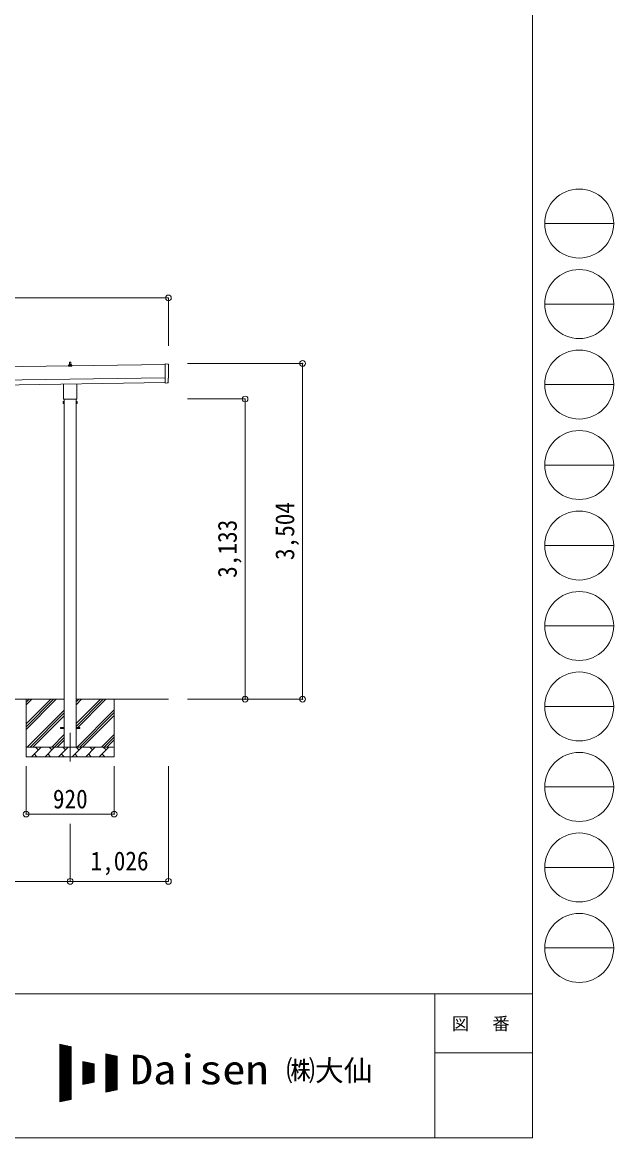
# Model space of a CAD drawing. Units: millimetres at full size, sheet at 1:60. Extents: x -16864 to 16864, y -11640 to 11640.
# Drawn here: x 10692 to 16864, y -11640 to 0 of the extents above; entities that cross this region are included whole.
import ezdxf
from ezdxf.enums import TextEntityAlignment as Align

# ---------------------------------------------------------------- set-up
doc = ezdxf.new("R2010")
doc.units = ezdxf.units.MM
doc.header["$LTSCALE"] = 60
doc.header["$PDMODE"] = 32
doc.header["$PDSIZE"] = 60
doc.linetypes.add('CHAIN1', pattern=[8, 5, -1, 1, -1])
for name, color, linetype, lineweight in [('0-1_Defpoints', 7, 'CHAIN1', 9), ('0-2_TEXT1', 4, 'Continuous', 9), ('0-3_SHAPE', 7, 'Continuous', 9), ('0-8_TABLE1', 6, 'Continuous', 9), ('F-0', 7, 'Continuous', 9)]:
    doc.layers.add(name, color=color, linetype=linetype, lineweight=lineweight)
doc.styles.add('ＭＳ ゴシック', font='')
doc.styles.get('ＭＳ ゴシック').set_extended_font_data('MS Gothic')

msp = doc.modelspace()

# ---------------------------------------------------------------- linework, layer by layer
at = {"layer": '0-1_Defpoints'}
msp.add_line((11190.83, -7413.9), (11190.83, -7762.9), dxfattribs=at)
at = {"layer": '0-2_TEXT1'}
for p, q in [((12181.52, -3570.48), (6575.9, -3650.56)), ((11172.89, -3587.28), (11172.89, -3579.57)), ((11209.39, -3587.28), (11172.89, -3587.28)), ((11173.27, -3578.78), (11209.01, -3578.78)), ((11173.65, -3578.6), (11180.38, -3576.97)), ((11180.76, -3576.78), (11201.52, -3576.78)), ((11181.14, -3576), (11181.14, -3571.78)), ((11182.14, -3571.78), (11200.14, -3571.78)), ((11185.14, -3571.78), (11185.87, -3548.26)), ((11186.87, -3547.28), (11195.41, -3547.28)), ((11196.41, -3548.26), (11197.14, -3571.78)), ((11201.14, -3576), (11201.14, -3571.78)), ((11208.63, -3578.6), (11201.9, -3576.97)), ((11209.39, -3587.28), (11209.39, -3579.57)), ((12181.44, -3565.4), (12184.28, -3764.23)), ((12213.12, -3566.6), (12181.44, -3565.4)), ((6577.9, -3790.55), (12183.52, -3710.47)), ((6578.61, -3840.54), (12184.23, -3760.46)), ((11122.53, -3921.27), (11122.53, -3775.63)), ((11259.13, -3773.68), (11259.13, -3921.27)), ((12202.49, -3763.07), (12184.28, -3764.23)), ((12203.17, -3763.69), (12202.49, -3763.07)), ((12203.91, -3763.95), (12210.83, -3763.49)), ((11120.83, -3930.04), (11120.83, -3924.54)), ((11258.77, -3933.54), (11122.9, -3933.54)), ((11128.33, -3933.54), (11128.33, -7563.9)), ((11253.33, -7563.9), (11253.33, -3933.54)), ((11260.83, -3924.54), (11260.83, -3930.04)), ((11116.83, -3959.54), (11117.59, -3958.23)), ((11116.83, -3959.54), (11116.83, -3976.54)), ((11116.83, -3976.54), (11117.59, -3977.86)), ((11123.83, -3963.14), (11117.59, -3963.14)), ((11123.83, -3972.95), (11117.59, -3972.95)), ((11123.83, -3977.86), (11117.59, -3977.86)), ((11126.33, -3977.24), (11123.83, -3977.24)), ((11255.33, -3977.24), (11257.83, -3977.24)), ((11257.83, -3963.14), (11264.07, -3963.14)), ((11257.83, -3972.95), (11264.07, -3972.95)), ((11257.83, -3977.86), (11264.07, -3977.86)), ((11264.83, -3959.54), (11264.07, -3958.23)), ((11264.83, -3976.54), (11264.07, -3977.86)), ((11264.83, -3959.54), (11264.83, -3976.54)), ((11090.83, -7359.4), (11128.33, -7359.4)), ((11090.83, -7368.4), (11090.83, -7359.4)), ((11090.83, -7359.4), (11128.33, -7359.4)), ((11090.83, -7368.4), (11090.83, -7359.4)), ((11090.83, -7368.4), (11128.33, -7368.4)), ((11090.83, -7368.4), (11128.33, -7368.4)), ((11253.33, -7359.4), (11290.83, -7359.4)), ((11253.33, -7359.4), (11290.83, -7359.4)), ((11253.33, -7368.4), (11290.83, -7368.4)), ((11253.33, -7368.4), (11290.83, -7368.4)), ((11290.83, -7368.4), (11290.83, -7359.4)), ((11290.83, -7368.4), (11290.83, -7359.4))]:
    msp.add_line(p, q, dxfattribs=at)
for points in [[(12213.62, -3760.46), (12212.95, -3713.43), (12213.55, -3713.43)], [(11123.83, -3977.86), (11123.83, -3958.23), (11117.59, -3958.23)], [(11123.83, -3977.24), (11123.83, -3958.84), (11126.33, -3958.84)], [(11257.83, -3977.24), (11257.83, -3958.84), (11255.33, -3958.84)], [(11257.83, -3977.86), (11257.83, -3958.23), (11264.07, -3958.23)]]:
    msp.add_lwpolyline(points, dxfattribs=at)
for points in [[(11126.33, -3978.54), (11126.33, -3957.54), (11128.33, -3957.54), (11128.33, -3978.54)], [(11255.33, -3978.54), (11255.33, -3957.54), (11253.33, -3957.54), (11253.33, -3978.54)]]:
    msp.add_lwpolyline(points, close=True, dxfattribs=at)
for centre, radius, start, end in [((11173.89, -3579.57), 1, 103.62699, 180), ((11180.14, -3576), 1, 283.62699, 0), ((11185.23, -3572.42), 4.13, 90, 171.17633), ((11182.14, -3572.78), 1, 90, 180), ((11186.87, -3548.28), 1, 90, 178.60509), ((11194.47, -3571.78), 4.83, 133.60282, 180), ((11187.81, -3571.78), 4.83, 0, 46.39718), ((11195.41, -3548.28), 1, 1.39491, 90), ((11197.05, -3572.42), 4.13, 8.82367, 90), ((11200.14, -3572.78), 1, 0, 90), ((11202.14, -3576), 1, 180, 256.37301), ((11208.39, -3579.57), 1, 0, 76.37301), ((12203.85, -3762.95), 1, 227.3164, 273.81435), ((11124.83, -3924.54), 4, 125.09963, 180), ((11124.83, -3930.04), 4, 180, 194.47751), ((11124.83, -3930.04), 4, 194.47751, 241.04498), ((11256.83, -3930.04), 4, 298.95502, 345.52249), ((11256.83, -3924.54), 4, 0, 54.90037), ((11256.83, -3930.04), 4, 345.52249, 0), ((11133.07, -3968.04), 16.24, 162.41205, 197.58795), ((11121.18, -3960.68), 4.34, 145.61575, 214.38425), ((11121.18, -3975.4), 4.34, 145.61575, 214.38425), ((11248.59, -3968.04), 16.24, 342.41205, 17.58795), ((11260.49, -3960.68), 4.34, 325.61575, 34.38425), ((11260.49, -3975.4), 4.34, 325.61575, 34.38425)]:
    msp.add_arc(centre, radius, start, end, dxfattribs=at)
for centre, major_axis, ratio, start_param, end_param in [((12212.92, -3569.59), (3, -0.04), 0.99863, 6.26838895, 7.80162176), ((16979.3, -3571.94), (-4762.89, -68.04), 0.99863, 6.26840604, 6.29770427), ((12213.49, -3709.03), (4.41, -0.06), 0.99863, 4.71238898, 6.29767781), ((12210.62, -3760.49), (2.21, -2.04), 0.9974, 5.52523108, 7.04113953)]:
    msp.add_ellipse(centre, major_axis=major_axis, ratio=ratio, start_param=start_param, end_param=end_param, dxfattribs=at)
at = {"layer": '0-3_SHAPE'}
for p, q in [((11128.33, -7063.9), (8153.33, -7063.9)), ((10730.83, -7063.9), (10730.83, -7663.9)), ((10730.83, -7096.11), (10763.04, -7063.9)), ((10730.83, -7322.38), (10989.32, -7063.9)), ((10730.83, -7350.67), (11017.6, -7063.9)), ((10730.83, -7378.95), (11045.88, -7063.9)), ((10730.83, -7124.39), (10791.33, -7063.9)), ((10730.83, -7067.82), (10734.76, -7063.9)), ((12216.83, -7063.9), (11253.33, -7063.9)), ((11253.33, -7092.72), (11282.16, -7063.9)), ((11253.33, -7121.01), (11310.44, -7063.9)), ((11253.33, -7375.57), (11565, -7063.9)), ((11253.33, -7319), (11508.43, -7063.9)), ((11253.33, -7347.28), (11536.72, -7063.9)), ((11650.83, -7063.9), (11650.83, -7663.9)), ((10745.83, -7561.94), (11128.33, -7179.44)), ((10772.16, -7563.9), (11128.33, -7207.72)), ((11262.99, -7563.9), (11650.83, -7176.06)), ((11291.27, -7563.9), (11650.83, -7204.34)), ((10800.44, -7563.9), (11128.33, -7236.01)), ((11319.56, -7563.9), (11650.83, -7232.63)), ((10998.43, -7563.9), (11128.33, -7434)), ((11517.55, -7563.9), (11650.83, -7430.62)), ((10730.83, -7563.9), (11650.83, -7563.9)), ((10787.28, -7663.9), (10887.28, -7563.9)), ((10858.73, -7592.45), (10830.17, -7563.9)), ((10928.7, -7663.9), (11028.7, -7563.9)), ((11000.15, -7592.45), (10971.59, -7563.9)), ((11026.72, -7563.9), (11128.33, -7462.28)), ((11055, -7563.9), (11128.33, -7490.57)), ((11070.12, -7663.9), (11170.12, -7563.9)), ((11141.57, -7592.45), (11113.02, -7563.9)), ((11211.54, -7663.9), (11311.54, -7563.9)), ((11282.99, -7592.45), (11254.44, -7563.9)), ((11352.97, -7663.9), (11452.97, -7563.9)), ((11424.41, -7592.45), (11395.86, -7563.9)), ((11494.39, -7663.9), (11594.39, -7563.9)), ((11565.83, -7592.45), (11537.28, -7563.9)), ((11545.83, -7563.9), (11650.83, -7458.9)), ((11574.12, -7563.9), (11650.83, -7487.18)), ((11650.83, -7663.9), (10730.83, -7663.9)), ((10815.83, -7635.35), (10844.39, -7663.9)), ((10957.25, -7635.35), (10985.81, -7663.9)), ((11098.68, -7635.35), (11127.23, -7663.9)), ((11240.1, -7635.35), (11268.65, -7663.9)), ((11381.52, -7635.35), (11410.07, -7663.9)), ((11522.94, -7635.35), (11551.49, -7663.9))]:
    msp.add_line(p, q, dxfattribs=at)
at = {"layer": '0-8_TABLE1'}
for p, q in [((12216.83, -2876.26), (867.83, -2876.26)), ((12216.83, -2876.26), (12216.83, -3376.26)), ((13616.83, -3559.79), (12416.83, -3559.79)), ((13616.83, -7063.9), (13616.83, -3559.79)), ((13016.83, -3931.04), (12416.83, -3931.04)), ((13016.83, -3931.04), (13016.83, -7063.9)), ((13616.83, -7063.9), (12416.83, -7063.9)), ((10730.83, -8262.9), (10730.83, -7762.9)), ((11650.83, -8262.9), (11650.83, -7762.9)), ((12216.53, -8964.9), (12216.53, -7762.9)), ((10730.83, -8262.9), (11650.83, -8262.9)), ((11190.83, -8964.9), (11190.83, -8364.9)), ((11190.83, -8964.9), (8090.83, -8964.9)), ((12216.53, -8964.9), (11190.83, -8964.9))]:
    msp.add_line(p, q, dxfattribs=at)
for p in [(12216.83, -2876.26), (13616.83, -3559.79), (13016.83, -3931.04), (13016.83, -7063.9), (13616.83, -7063.9), (10730.83, -8262.9), (11650.83, -8262.9), (11190.83, -8964.9), (12216.53, -8964.9)]:
    msp.add_point(p, dxfattribs=at)
at = {"layer": 'F-0', "color": 5, "lineweight": 5}
for p, q in [((16015.88, 11640), (16015.88, -11640)), ((-16864.12, -10140), (16015.88, -10140)), ((14995.88, -10140), (14995.88, -11640)), ((14995.88, -10755), (16015.88, -10755)), ((-16864.12, -11640), (16015.88, -11640))]:
    msp.add_line(p, q, dxfattribs=at)
at = {"layer": 'F-0', "color": 4}
for p, q in [((16144.11, -2100), (16864.12, -2100)), ((16144.11, -2940), (16864.12, -2940)), ((16144.11, -3780), (16864.12, -3780)), ((16144.11, -4620), (16864.12, -4620)), ((16144.11, -5460), (16864.12, -5460)), ((16144.11, -6300), (16864.12, -6300)), ((16144.11, -7140), (16864.12, -7140)), ((16144.11, -7980), (16864.12, -7980)), ((16144.11, -8820), (16864.12, -8820)), ((16144.11, -9660), (16864.12, -9660))]:
    msp.add_line(p, q, dxfattribs=at)
at = {"layer": 'F-0'}
for p, q in [((11082.29, -10665.2), (11202.29, -10690.2)), ((11082.29, -10665.2), (11082.29, -11265.2)), ((11082.29, -10670.85), (11109.39, -10670.85)), ((11082.29, -10676.85), (11138.19, -10676.85)), ((11082.29, -10682.85), (11166.99, -10682.85)), ((11082.29, -10688.85), (11195.79, -10688.85)), ((11082.29, -10694.85), (11202.29, -10694.85)), ((11082.29, -10700.85), (11202.29, -10700.85)), ((11082.29, -10706.85), (11202.29, -10706.85)), ((11085.85, -11264.46), (11085.85, -10665.94)), ((11091.85, -11263.21), (11091.85, -10667.19)), ((11097.85, -11261.96), (11097.85, -10668.44)), ((11103.85, -11260.71), (11103.85, -10669.69)), ((11109.85, -11259.46), (11109.85, -10670.94)), ((11115.85, -11258.21), (11115.85, -10672.19)), ((11121.85, -11256.96), (11121.85, -10673.44)), ((11127.85, -11255.71), (11127.85, -10674.69)), ((11133.85, -11254.46), (11133.85, -10675.94)), ((11139.85, -11253.21), (11139.85, -10677.19)), ((11145.85, -11251.96), (11145.85, -10678.44)), ((11151.85, -11250.71), (11151.85, -10679.69)), ((11157.85, -11249.46), (11157.85, -10680.94)), ((11163.85, -11248.21), (11163.85, -10682.19)), ((11169.85, -11246.96), (11169.85, -10683.44)), ((11175.85, -11245.71), (11175.85, -10684.69)), ((11181.85, -11244.46), (11181.85, -10685.94)), ((11187.85, -11243.21), (11187.85, -10687.19)), ((11193.85, -11241.96), (11193.85, -10688.44)), ((11199.85, -11240.71), (11199.85, -10689.69)), ((11202.29, -10690.2), (11202.29, -11240.2)), ((11082.29, -10712.85), (11202.29, -10712.85)), ((11082.29, -10718.85), (11202.29, -10718.85)), ((11082.29, -10724.85), (11202.29, -10724.85)), ((11082.29, -10730.85), (11202.29, -10730.85)), ((11082.29, -10736.85), (11202.29, -10736.85)), ((11082.29, -10742.85), (11202.29, -10742.85)), ((11082.29, -10748.85), (11202.29, -10748.85)), ((11082.29, -10754.85), (11202.29, -10754.85)), ((11082.29, -10760.85), (11202.29, -10760.85)), ((11082.29, -10766.85), (11202.29, -10766.85)), ((11082.29, -10772.85), (11202.29, -10772.85)), ((11082.29, -10778.85), (11202.29, -10778.85)), ((11082.29, -10784.85), (11202.29, -10784.85)), ((11082.29, -10790.85), (11202.29, -10790.85)), ((11082.29, -10796.85), (11202.29, -10796.85)), ((11082.29, -10802.85), (11202.29, -10802.85)), ((11082.29, -10808.85), (11202.29, -10808.85)), ((11082.29, -10814.85), (11202.29, -10814.85)), ((11082.29, -10820.85), (11202.29, -10820.85)), ((11562.29, -10765.2), (11682.29, -10790.2)), ((11562.29, -10765.2), (11562.29, -11165.2)), ((11562.29, -10766.85), (11570.19, -10766.85)), ((11562.29, -10772.85), (11598.99, -10772.85)), ((11562.29, -10778.85), (11627.79, -10778.85)), ((11562.29, -10784.85), (11656.59, -10784.85)), ((11562.29, -10790.85), (11682.29, -10790.85)), ((11562.29, -10796.85), (11682.29, -10796.85)), ((11562.29, -10802.85), (11682.29, -10802.85)), ((11562.29, -10808.85), (11682.29, -10808.85)), ((11562.29, -10814.85), (11682.29, -10814.85)), ((11562.29, -10820.85), (11682.29, -10820.85)), ((11565.85, -11164.46), (11565.85, -10765.94)), ((11571.85, -11163.21), (11571.85, -10767.19)), ((11577.85, -11161.96), (11577.85, -10768.44)), ((11583.85, -11160.71), (11583.85, -10769.69)), ((11589.85, -11159.46), (11589.85, -10770.94)), ((11595.85, -11158.21), (11595.85, -10772.19)), ((11601.85, -11156.96), (11601.85, -10773.44)), ((11607.85, -11155.71), (11607.85, -10774.69)), ((11613.85, -11154.46), (11613.85, -10775.94)), ((11619.85, -11153.21), (11619.85, -10777.19)), ((11625.85, -11151.96), (11625.85, -10778.44)), ((11631.85, -11150.71), (11631.85, -10779.69)), ((11637.85, -11149.46), (11637.85, -10780.94)), ((11643.85, -11148.21), (11643.85, -10782.19)), ((11649.85, -11146.96), (11649.85, -10783.44)), ((11655.85, -11145.71), (11655.85, -10784.69)), ((11661.85, -11144.46), (11661.85, -10785.94)), ((11667.85, -11143.21), (11667.85, -10787.19)), ((11673.85, -11141.96), (11673.85, -10788.44)), ((11679.85, -11140.71), (11679.85, -10789.69)), ((11682.29, -10790.2), (11682.29, -11140.2)), ((11082.29, -10826.85), (11202.29, -10826.85)), ((11082.29, -10832.85), (11202.29, -10832.85)), ((11082.29, -10838.85), (11202.29, -10838.85)), ((11082.29, -10844.85), (11202.29, -10844.85)), ((11082.29, -10850.85), (11202.29, -10850.85)), ((11082.29, -10856.85), (11202.29, -10856.85)), ((11082.29, -10862.85), (11202.29, -10862.85)), ((11082.29, -10868.85), (11202.29, -10868.85)), ((11082.29, -10874.85), (11202.29, -10874.85)), ((11082.29, -10880.85), (11202.29, -10880.85)), ((11082.29, -10886.85), (11202.29, -10886.85)), ((11082.29, -10892.85), (11202.29, -10892.85)), ((11082.29, -10898.85), (11202.29, -10898.85)), ((11082.29, -10904.85), (11202.29, -10904.85)), ((11082.29, -10910.85), (11202.29, -10910.85)), ((11082.29, -10916.85), (11202.29, -10916.85)), ((11082.29, -10922.85), (11202.29, -10922.85)), ((11082.29, -10928.85), (11202.29, -10928.85)), ((11082.29, -10934.85), (11202.29, -10934.85)), ((11082.29, -10940.85), (11202.29, -10940.85)), ((11322.29, -10845.2), (11442.29, -10870.2)), ((11322.29, -10845.2), (11322.29, -11085.2)), ((11322.29, -10850.85), (11349.39, -10850.85)), ((11322.29, -10856.85), (11378.19, -10856.85)), ((11322.29, -10862.85), (11406.99, -10862.85)), ((11322.29, -10868.85), (11435.79, -10868.85)), ((11322.29, -10874.85), (11442.29, -10874.85)), ((11322.29, -10880.85), (11442.29, -10880.85)), ((11322.29, -10886.85), (11442.29, -10886.85)), ((11322.29, -10892.85), (11442.29, -10892.85)), ((11322.29, -10898.85), (11442.29, -10898.85)), ((11322.29, -10904.85), (11442.29, -10904.85)), ((11322.29, -10910.85), (11442.29, -10910.85)), ((11322.29, -10916.85), (11442.29, -10916.85)), ((11322.29, -10922.85), (11442.29, -10922.85)), ((11322.29, -10928.85), (11442.29, -10928.85)), ((11322.29, -10934.85), (11442.29, -10934.85)), ((11322.29, -10940.85), (11442.29, -10940.85)), ((11325.85, -11084.46), (11325.85, -10845.94)), ((11331.85, -11083.21), (11331.85, -10847.19)), ((11337.85, -11081.96), (11337.85, -10848.44)), ((11343.85, -11080.71), (11343.85, -10849.69)), ((11349.85, -11079.46), (11349.85, -10850.94)), ((11355.85, -11078.21), (11355.85, -10852.19)), ((11361.85, -11076.96), (11361.85, -10853.44)), ((11367.85, -11075.71), (11367.85, -10854.69)), ((11373.85, -11074.46), (11373.85, -10855.94)), ((11379.85, -11073.21), (11379.85, -10857.19)), ((11385.85, -11071.96), (11385.85, -10858.44)), ((11391.85, -11070.71), (11391.85, -10859.69)), ((11397.85, -11069.46), (11397.85, -10860.94)), ((11403.85, -11068.21), (11403.85, -10862.19)), ((11409.85, -11066.96), (11409.85, -10863.44)), ((11415.85, -11065.71), (11415.85, -10864.69)), ((11421.85, -11064.46), (11421.85, -10865.94)), ((11427.85, -11063.21), (11427.85, -10867.19)), ((11433.85, -11061.96), (11433.85, -10868.44)), ((11439.85, -11060.71), (11439.85, -10869.69)), ((11442.29, -10870.2), (11442.29, -11060.2)), ((11562.29, -10826.85), (11682.29, -10826.85)), ((11562.29, -10832.85), (11682.29, -10832.85)), ((11562.29, -10838.85), (11682.29, -10838.85)), ((11562.29, -10844.85), (11682.29, -10844.85)), ((11562.29, -10850.85), (11682.29, -10850.85)), ((11562.29, -10856.85), (11682.29, -10856.85)), ((11562.29, -10862.85), (11682.29, -10862.85)), ((11562.29, -10868.85), (11682.29, -10868.85)), ((11562.29, -10874.85), (11682.29, -10874.85)), ((11562.29, -10880.85), (11682.29, -10880.85)), ((11562.29, -10886.85), (11682.29, -10886.85)), ((11562.29, -10892.85), (11682.29, -10892.85)), ((11562.29, -10898.85), (11682.29, -10898.85)), ((11562.29, -10904.85), (11682.29, -10904.85)), ((11562.29, -10910.85), (11682.29, -10910.85)), ((11562.29, -10916.85), (11682.29, -10916.85)), ((11562.29, -10922.85), (11682.29, -10922.85)), ((11562.29, -10928.85), (11682.29, -10928.85)), ((11562.29, -10934.85), (11682.29, -10934.85)), ((11562.29, -10940.85), (11682.29, -10940.85)), ((11082.29, -10946.85), (11202.29, -10946.85)), ((11082.29, -10952.85), (11202.29, -10952.85)), ((11082.29, -10958.85), (11202.29, -10958.85)), ((11082.29, -10964.85), (11202.29, -10964.85)), ((11082.29, -10970.85), (11202.29, -10970.85)), ((11082.29, -10976.85), (11202.29, -10976.85)), ((11082.29, -10982.85), (11202.29, -10982.85)), ((11082.29, -10988.85), (11202.29, -10988.85)), ((11082.29, -10994.85), (11202.29, -10994.85)), ((11082.29, -11000.85), (11202.29, -11000.85)), ((11082.29, -11006.85), (11202.29, -11006.85)), ((11082.29, -11012.85), (11202.29, -11012.85)), ((11082.29, -11018.85), (11202.29, -11018.85)), ((11082.29, -11024.85), (11202.29, -11024.85)), ((11082.29, -11030.85), (11202.29, -11030.85)), ((11082.29, -11036.85), (11202.29, -11036.85)), ((11082.29, -11042.85), (11202.29, -11042.85)), ((11082.29, -11048.85), (11202.29, -11048.85)), ((11082.29, -11054.85), (11202.29, -11054.85)), ((11322.29, -10946.85), (11442.29, -10946.85)), ((11322.29, -10952.85), (11442.29, -10952.85)), ((11322.29, -10958.85), (11442.29, -10958.85)), ((11322.29, -10964.85), (11442.29, -10964.85)), ((11322.29, -10970.85), (11442.29, -10970.85)), ((11322.29, -10976.85), (11442.29, -10976.85)), ((11322.29, -10982.85), (11442.29, -10982.85)), ((11322.29, -10988.85), (11442.29, -10988.85)), ((11322.29, -10994.85), (11442.29, -10994.85)), ((11322.29, -11000.85), (11442.29, -11000.85)), ((11322.29, -11006.85), (11442.29, -11006.85)), ((11322.29, -11012.85), (11442.29, -11012.85)), ((11322.29, -11018.85), (11442.29, -11018.85)), ((11322.29, -11024.85), (11442.29, -11024.85)), ((11322.29, -11030.85), (11442.29, -11030.85)), ((11322.29, -11036.85), (11442.29, -11036.85)), ((11322.29, -11042.85), (11442.29, -11042.85)), ((11322.29, -11048.85), (11442.29, -11048.85)), ((11322.29, -11054.85), (11442.29, -11054.85)), ((11562.29, -10946.85), (11682.29, -10946.85)), ((11562.29, -10952.85), (11682.29, -10952.85)), ((11562.29, -10958.85), (11682.29, -10958.85)), ((11562.29, -10964.85), (11682.29, -10964.85)), ((11562.29, -10970.85), (11682.29, -10970.85)), ((11562.29, -10976.85), (11682.29, -10976.85)), ((11562.29, -10982.85), (11682.29, -10982.85)), ((11562.29, -10988.85), (11682.29, -10988.85)), ((11562.29, -10994.85), (11682.29, -10994.85)), ((11562.29, -11000.85), (11682.29, -11000.85)), ((11562.29, -11006.85), (11682.29, -11006.85)), ((11562.29, -11012.85), (11682.29, -11012.85)), ((11562.29, -11018.85), (11682.29, -11018.85)), ((11562.29, -11024.85), (11682.29, -11024.85)), ((11562.29, -11030.85), (11682.29, -11030.85)), ((11562.29, -11036.85), (11682.29, -11036.85)), ((11562.29, -11042.85), (11682.29, -11042.85)), ((11562.29, -11048.85), (11682.29, -11048.85)), ((11562.29, -11054.85), (11682.29, -11054.85)), ((11082.29, -11060.85), (11202.29, -11060.85)), ((11082.29, -11066.85), (11202.29, -11066.85)), ((11082.29, -11072.85), (11202.29, -11072.85)), ((11082.29, -11078.85), (11202.29, -11078.85)), ((11082.29, -11084.85), (11202.29, -11084.85)), ((11082.29, -11090.85), (11202.29, -11090.85)), ((11082.29, -11096.85), (11202.29, -11096.85)), ((11082.29, -11102.85), (11202.29, -11102.85)), ((11082.29, -11108.85), (11202.29, -11108.85)), ((11082.29, -11114.85), (11202.29, -11114.85)), ((11082.29, -11120.85), (11202.29, -11120.85)), ((11082.29, -11126.85), (11202.29, -11126.85)), ((11082.29, -11132.85), (11202.29, -11132.85)), ((11082.29, -11138.85), (11202.29, -11138.85)), ((11082.29, -11144.85), (11202.29, -11144.85)), ((11082.29, -11150.85), (11202.29, -11150.85)), ((11082.29, -11156.85), (11202.29, -11156.85)), ((11082.29, -11162.85), (11202.29, -11162.85)), ((11082.29, -11168.85), (11202.29, -11168.85)), ((11322.29, -11085.2), (11442.29, -11060.2)), ((11322.29, -11060.85), (11439.19, -11060.85)), ((11322.29, -11066.85), (11410.39, -11066.85)), ((11322.29, -11072.85), (11381.59, -11072.85)), ((11322.29, -11078.85), (11352.79, -11078.85)), ((11322.29, -11084.85), (11323.99, -11084.85)), ((11562.29, -11060.85), (11682.29, -11060.85)), ((11562.29, -11066.85), (11682.29, -11066.85)), ((11562.29, -11072.85), (11682.29, -11072.85)), ((11562.29, -11078.85), (11682.29, -11078.85)), ((11562.29, -11084.85), (11682.29, -11084.85)), ((11562.29, -11090.85), (11682.29, -11090.85)), ((11562.29, -11096.85), (11682.29, -11096.85)), ((11562.29, -11102.85), (11682.29, -11102.85)), ((11562.29, -11108.85), (11682.29, -11108.85)), ((11562.29, -11114.85), (11682.29, -11114.85)), ((11562.29, -11120.85), (11682.29, -11120.85)), ((11562.29, -11126.85), (11682.29, -11126.85)), ((11562.29, -11132.85), (11682.29, -11132.85)), ((11562.29, -11138.85), (11682.29, -11138.85)), ((11682.29, -11140.2), (11562.29, -11165.2)), ((11562.29, -11144.85), (11659.99, -11144.85)), ((11562.29, -11150.85), (11631.19, -11150.85)), ((11562.29, -11156.85), (11602.39, -11156.85)), ((11562.29, -11162.85), (11573.59, -11162.85)), ((11082.29, -11174.85), (11202.29, -11174.85)), ((11082.29, -11180.85), (11202.29, -11180.85)), ((11082.29, -11186.85), (11202.29, -11186.85)), ((11082.29, -11192.85), (11202.29, -11192.85)), ((11082.29, -11198.85), (11202.29, -11198.85)), ((11082.29, -11204.85), (11202.29, -11204.85)), ((11082.29, -11210.85), (11202.29, -11210.85)), ((11082.29, -11216.85), (11202.29, -11216.85)), ((11082.29, -11222.85), (11202.29, -11222.85)), ((11082.29, -11228.85), (11202.29, -11228.85)), ((11082.29, -11234.85), (11202.29, -11234.85)), ((11202.29, -11240.2), (11082.29, -11265.2)), ((11082.29, -11240.85), (11199.19, -11240.85)), ((11082.29, -11246.85), (11170.39, -11246.85)), ((11082.29, -11252.85), (11141.59, -11252.85)), ((11082.29, -11258.85), (11112.79, -11258.85)), ((11082.29, -11264.85), (11083.99, -11264.85))]:
    msp.add_line(p, q, dxfattribs=at)
at = {"layer": 'F-0', "color": 4}
for centre in [(16504.11, -2100), (16504.11, -2940), (16504.11, -3780), (16504.11, -4620), (16504.11, -5460), (16504.11, -6300), (16504.11, -7140), (16504.11, -7980), (16504.11, -8820), (16504.11, -9660)]:
    msp.add_circle(centre, 360, dxfattribs=at)

# ---------------------------------------------------------------- texts
at = {"layer": '0-8_TABLE1', "color": 7, "style": 'ＭＳ ゴシック', "width": 0.9}
for s, p in [('3,504', (13589.33, -5611.85)), ('3,133', (12989.33, -5797.47))]:
    msp.add_text(s, height=197.9, rotation=90, dxfattribs=at).set_placement(p, align=Align.BOTTOM_LEFT)
for s, p in [('920', (11010.83, -8262.9)), ('1,026', (11403.68, -8909.9))]:
    msp.add_text(s, height=197.9, dxfattribs=at).set_placement(p, align=Align.BOTTOM_LEFT)
at = {"layer": 'F-0', "style": 'ＭＳ ゴシック', "width": 1.15}
msp.add_text('Daisen', height=307.9, dxfattribs=at).set_placement((11816.02, -11175.2), align=Align.BOTTOM_LEFT)
at = {"layer": 'F-0', "style": 'ＭＳ ゴシック'}
msp.add_text('㈱大仙\u3000', height=219.9, dxfattribs=at).set_placement((13446.81, -11115.2), align=Align.BOTTOM_LEFT)
at = {"layer": 'F-0', "insert": (15175.88, -10530), "char_height": 132, "attachment_point": 7, "style": 'ＭＳ ゴシック'}
msp.add_mtext('\\T1.17;図\u3000番', dxfattribs=at)

doc.saveas('drawing.dxf')
